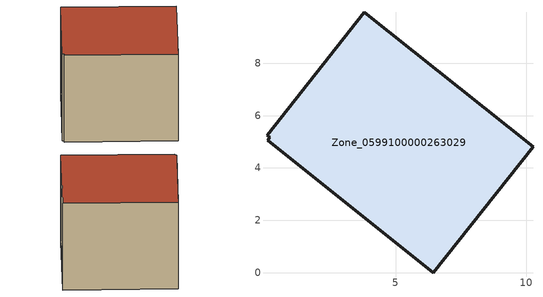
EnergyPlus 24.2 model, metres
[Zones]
Zone_0599100000263029
 floor ground (C_G): 0.09,5.25 3.81,9.94 10.25,4.8 6.44,0 0.11,5.05 0.2,5.16 z0.64
 wall outside (C_F): 10.25,4.8 3.81,9.94 0.09,5.25 0.2,5.16 0.11,5.05 6.44,0 10.25,4.8 z0.64:8.11
 roof outside (C_R): 3.81,9.94 0.09,5.25 0.2,5.16 0.11,5.05 6.44,0 10.25,4.8 z8.11
[BUILDING]
Pand.0599100000263029: North Axis=0; Terrain=City; Loads Convergence Tolerance Value=0.04; Temperature Convergence Tolerance Value=0.4; Solar Distribution=FullExterior; Maximum Number of Warmup Days=25; Minimum Number of Warmup Days=1
[Site:Location]
Rotterdam.The.Hague.AP_ZH_NLD Design_Conditions: Latitude=51.96; Longitude=4.45; Time Zone=1; Elevation=-4.5
[SITE:GROUNDTEMPERATURE:BUILDINGSURFACE]
18, 18, 18, 18, 18, 18, 18, 18, 18, 18, 18, 18
[MATERIAL] Thermal Absorptance=0.9; Solar Absorptance=0.7; Visible Absorptance=0.7
Name | Roughness | Thickness | Conductivity | Density | Specific Heat
G.TI.1965-1974 | MediumSmooth | 0.15 | 0.882353 | 540 | 1210
F.TI.1965-1974 | Rough | 0.3 | 0.697674 | 1920 | 840
R.TI.1965-1974 | MediumRough | 0.2 | 0.232558 | 1500 | 1000
[CONSTRUCTION]
C_G: G.TI.1965-1974
C_F: F.TI.1965-1974
C_R: R.TI.1965-1974
[ZONE]
Zone_0599100000263029: Type=1; Multiplier=1; Ceiling Height=Autocalculate; Volume=Autocalculate; Floor Area=autocalculate; Part of Total Floor Area=Yes
[ZONEINFILTRATION:DESIGNFLOWRATE]
Infil_Zone_0599100000263029: Zone or ZoneList or Space or SpaceList=Zone_0599100000263029; Schedule=AlwaysOn; Design Flow Rate Calculation Method=Flow/Area; Flow Rate per Floor Area=0.003; Constant Term Coefficient=1; Temperature Term Coefficient=0; Velocity Term Coefficient=0; Velocity Squared Term Coefficient=0
[HVACTEMPLATE:ZONE:IDEALLOADSAIRSYSTEM]
Zone_0599100000263029: Maximum Heating Supply Air Temperature=50; Minimum Cooling Supply Air Temperature=13; Maximum Heating Supply Air Humidity Ratio=0.0156; Minimum Cooling Supply Air Humidity Ratio=0.0077; Heating Limit=NoLimit; Cooling Limit=NoLimit; Dehumidification Control Type=ConstantSensibleHeatRatio; Cooling Sensible Heat Ratio=0.7; Dehumidification Setpoint=60; Humidification Control Type=None; Humidification Setpoint=30; Outdoor Air Method=None; Outdoor Air Flow Rate per Person=0.00944; Outdoor Air Flow Rate per Zone Floor Area=0; Outdoor Air Flow Rate per Zone=0; Demand Controlled Ventilation Type=None; Outdoor Air Economizer Type=NoEconomizer; Heat Recovery Type=None; Sensible Heat Recovery Effectiveness=0.7; Latent Heat Recovery Effectiveness=0.65
[ZONECONTROL:THERMOSTAT]
ThermostatControl_Zone_0599100000263029: Zone or ZoneList=Zone_0599100000263029; Control Type Schedule=DualSetpointControlType; Control 1=Thermostat_Zone_0599100000263029; Temperature Difference Between Cutout And Setpoint=0
[THERMOSTATSETPOINT:DUALSETPOINT]
Thermostat_Zone_0599100000263029: Heating Setpoint Temperature Schedule=HeatingSetpoint_Zone_0599100000263029; Cooling Setpoint Temperature Schedule=CoolingSetpoint_Zone_0599100000263029
[SCHEDULE:COMPACT]
HeatingSetpoint_Zone_0599100000263029: Through: 12/31, For: AllDays, Until: 24:00, 21
CoolingSetpoint_Zone_0599100000263029: Through: 12/31, For: AllDays, Until: 24:00, 24
DualSetpointControlType: Through: 12/31, For: AllDays, Until: 24:00, 4
AlwaysOn: Through: 12/31, For: AllDays, Until: 24:00, 1
